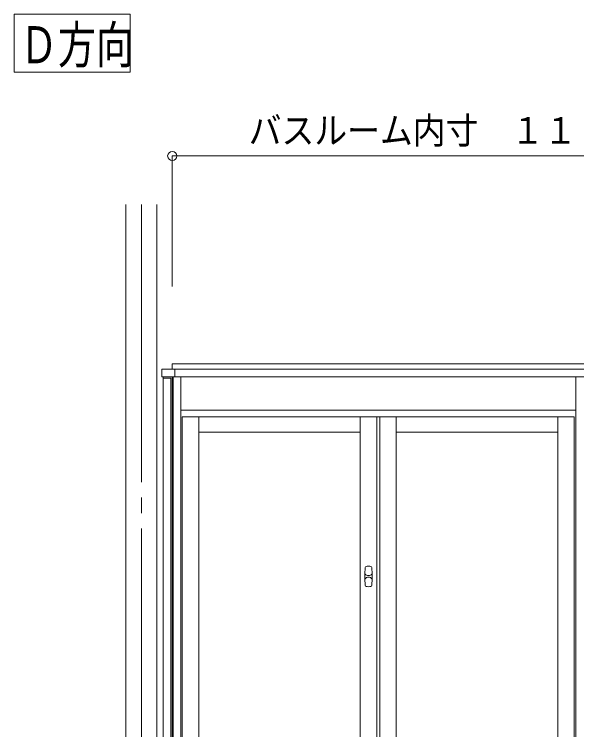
# Model space of a CAD drawing. Units: millimetres on the paper. Extents: x -305 to 305, y -152 to 152.
# Drawn here: x -139.74 to -103.34, y -48.05 to -1.71 of the extents above; entities that cross this region are included whole.
import ezdxf
from ezdxf.enums import TextEntityAlignment as Align

# ---------------------------------------------------------------- set-up
doc = ezdxf.new("R2010")
doc.units = ezdxf.units.MM
doc.linetypes.add('LONG_CHAIN', pattern=[21, 18, -1, 1, -1])
doc.layers.add('0-0_0', color=7, linetype='Continuous', lineweight=9)
doc.layers.add('0-1_VIEW0001', color=7, linetype='Continuous', lineweight=9)
doc.styles.add('ＭＳ ゴシック', font='')
doc.styles.get('ＭＳ ゴシック').set_extended_font_data('MS Gothic')

# ---------------------------------------------------------------- blocks, each defined once
blk = doc.blocks.new('_ORIGIN')
at = {"layer": '0-0_0'}
blk.add_line((0, 0), (-1, 0), dxfattribs=at)
blk.add_circle((0, 0), 0.5, dxfattribs=at)

msp = doc.modelspace()

# ---------------------------------------------------------------- linework, layer by layer
at = {"layer": '0-0_0'}
for p, q in [((-129.518, -19.347), (-129.518, -10.887)), ((-93.451, -10.887), (-128.918, -10.887))]:
    msp.add_line(p, q, dxfattribs=at)
at = {"layer": '0-1_VIEW0001'}
for p, q in [((-139.743, -5.461), (-139.743, -1.711)), ((-139.743, -1.711), (-132.243, -1.711)), ((-132.243, -5.461), (-132.243, -1.711)), ((-139.743, -5.461), (-132.243, -5.461)), ((-132.518, -14.02), (-132.518, -97.42)), ((-130.518, -14.02), (-130.518, -97.42)), ((-92.851, -24.354), (-129.518, -24.354)), ((-129.518, -24.354), (-129.518, -24.687)), ((-92.185, -24.687), (-130.185, -24.687)), ((-130.185, -24.687), (-130.185, -25.187)), ((-130.118, -24.687), (-129.518, -24.687)), ((-129.351, -24.687), (-129.351, -25.187)), ((-92.185, -25.187), (-130.185, -25.187)), ((-130.118, -25.187), (-130.118, -89.887)), ((-129.535, -25.187), (-130.118, -25.187)), ((-129.618, -25.287), (-130.118, -25.287)), ((-129.618, -25.287), (-129.618, -91.22)), ((-129.518, -25.187), (-129.518, -91.22))]:
    msp.add_line(p, q, dxfattribs=at)
at = {"layer": '0-1_VIEW0001', "linetype": 'LONG_CHAIN'}
msp.add_line((-131.518, -14.02), (-131.518, -102.42), dxfattribs=at)
at = {"layer": '0-1_VIEW0001', "color": 5}
for p, q in [((-129.468, -25.187), (-129.468, -91.22)), ((-128.968, -25.187), (-128.968, -91.27)), ((-103.401, -25.187), (-103.401, -91.27)), ((-103.401, -27.354), (-128.968, -27.354)), ((-103.501, -27.787), (-128.868, -27.787)), ((-128.868, -27.787), (-128.868, -90.654)), ((-127.801, -27.787), (-127.801, -90.654)), ((-117.351, -27.787), (-117.351, -90.654)), ((-116.285, -27.787), (-116.285, -90.654)), ((-116.085, -27.787), (-116.085, -90.654)), ((-115.018, -27.787), (-115.018, -59.095)), ((-104.568, -27.787), (-104.568, -59.095)), ((-103.501, -27.787), (-103.501, -90.654)), ((-117.351, -28.787), (-127.801, -28.787)), ((-104.568, -28.787), (-115.018, -28.787))]:
    msp.add_line(p, q, dxfattribs=at)
at = {"layer": '0-1_VIEW0001'}
for centre, radius, start, end in [((-129.535, -25.204), 0.0167, 0, 90), ((-116.955, -37.551), 0.0833, 102.3583, 177.2748), ((-116.818, -38.173), 0.721, 77.6417, 102.3583), ((-116.682, -37.551), 0.0833, 2.7252, 77.6417), ((-105.01, -38.119), 12.042, 177.2748, 182.7252), ((-116.817, -37.796), 0.275, 218.5793, 321.0262), ((-128.626, -38.119), 12.042, 357.2749, 2.7252), ((-116.818, -38.444), 0.275, 38.7559, 141.1827), ((-116.955, -38.688), 0.0833, 182.7252, 257.6417), ((-116.818, -38.065), 0.721, 257.6417, 282.3583), ((-116.682, -38.688), 0.0833, 282.3583, 357.2749)]:
    msp.add_arc(centre, radius, start, end, dxfattribs=at)

# ---------------------------------------------------------------- block references
at = {"layer": '0-0_0', "xscale": 0.6, "yscale": 0.6, "rotation": 180}
msp.add_blockref('_ORIGIN', (-129.518, -10.887), dxfattribs=at)

# ---------------------------------------------------------------- texts
at = {"layer": '0-0_0', "style": 'ＭＳ ゴシック', "width": 0.9}
msp.add_text('バスルーム内寸\u3000１１００', height=1.73, dxfattribs=at).set_placement((-124.571, -10.617), align=Align.BOTTOM_LEFT)
at = {"layer": '0-1_VIEW0001', "style": 'ＭＳ ゴシック', "width": 0.75}
msp.add_text('Ｄ方向', height=2.405, dxfattribs=at).set_placement((-139.387, -5.61), align=Align.BOTTOM_LEFT)

doc.saveas('drawing.dxf')
